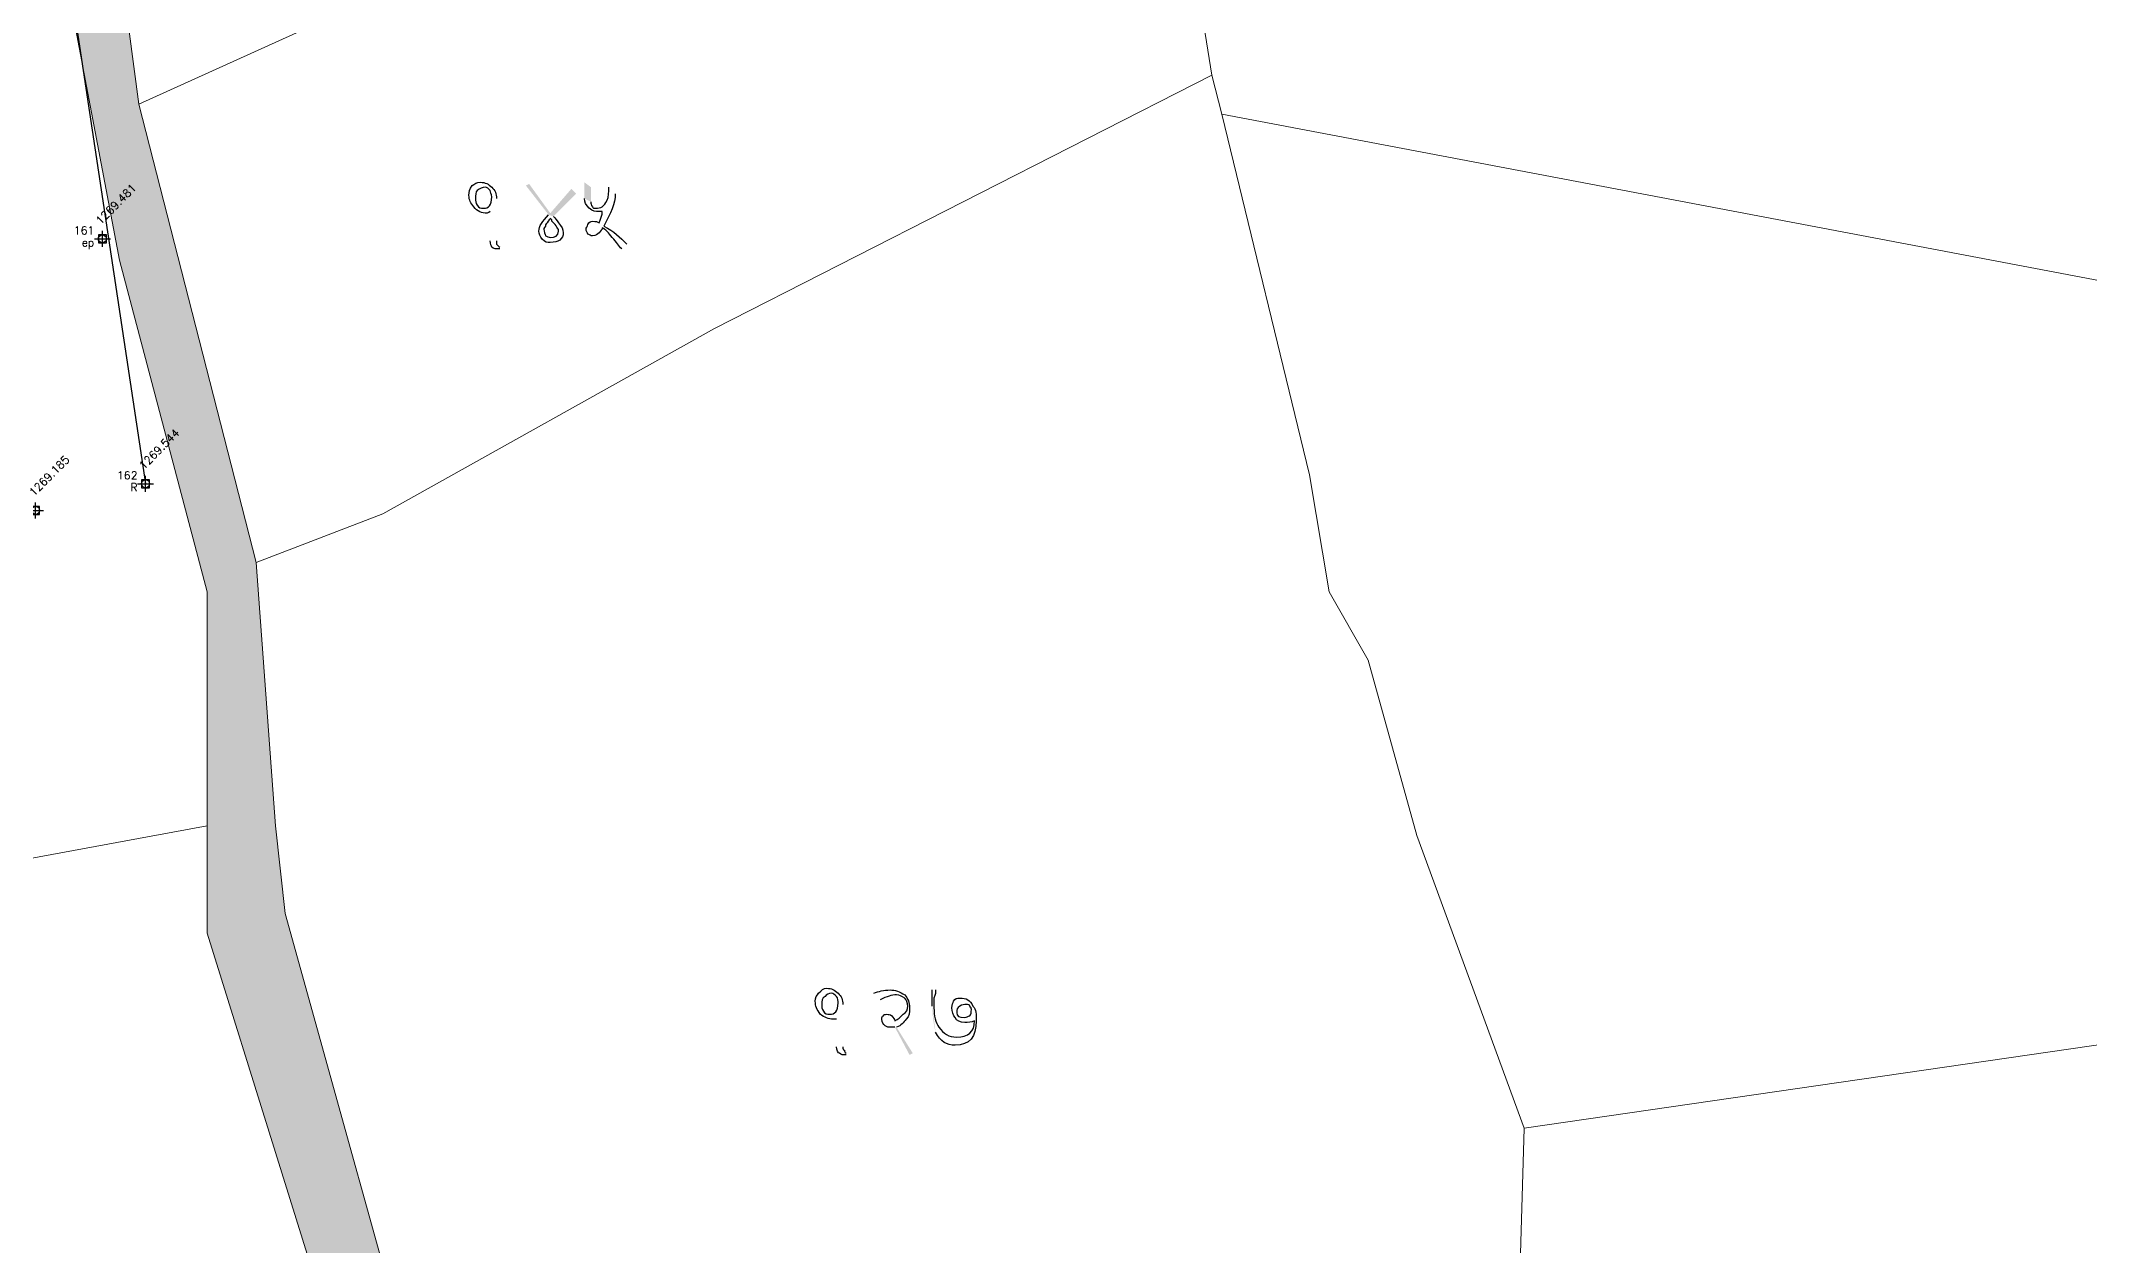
# Model space of a CAD drawing. Header units: metres. Extents: x 345912 to 349030, y 3061206 to 3061792.
# Drawn here: x 346777.7 to 346841.7, y 3061406.8 to 3061444.4 of the extents above; entities that cross this region are included whole.
import ezdxf
from ezdxf.enums import TextEntityAlignment as Align

# ---------------------------------------------------------------- set-up
doc = ezdxf.new("R2010")
doc.units = ezdxf.units.M
doc.header["$MEASUREMENT"] = 0
doc.header["$PDMODE"] = 98
doc.header["$PDSIZE"] = 0.25
for name, color, linetype in [('ep', 7, 'Continuous'), ('Features', 5, 'Continuous'), ('PDF4_Geometry', 7, 'Continuous'), ('PDF4_Solid Fills', 7, 'Continuous'), ('Points', 7, 'Continuous'), ('Points-ELV', 6, 'Continuous'), ('Points-NUM', 4, 'Continuous'), ('Points-TXT', 3, 'Continuous'), ('R', 1, 'Continuous')]:
    doc.layers.add(name, color=color, linetype=linetype)
doc.styles.add('romans', font='romans.shx')

# ---------------------------------------------------------------- blocks, each defined once
blk = doc.blocks.new('POINTS')
at = {"layer": 'Points'}
blk.add_line((0, 0), (0, 0), dxfattribs=at)
blk.add_point((0, 0), dxfattribs=at)
at = {"layer": 'Points-ELV', "style": 'romans'}
blk.add_attdef('ELEV', text='', height=1, rotation=45, dxfattribs=at).set_placement((0, 0), align=Align.BOTTOM_LEFT)
at = {"layer": 'Points-NUM', "style": 'romans'}
blk.add_attdef('PTNUM', text='', height=1, dxfattribs=at).set_placement((0, 0), align=Align.BOTTOM_RIGHT)
at = {"layer": 'Points-TXT', "style": 'romans'}
blk.add_attdef('DESC', text='', height=1, dxfattribs=at).set_placement((0, 0), align=Align.BOTTOM_RIGHT)
blk = doc.blocks.new('dh')
at = {"layer": 'R', "elevation": 1269.078}
blk.add_lwpolyline([(346509.12007, 3061275.22293), (346510.654, 3061279.921), (346512.152, 3061276.593), (346513.389, 3061271.881), (346516.723, 3061249.757)], dxfattribs=at)
at = {"layer": 'ep', "linetype": 'Continuous'}
ref = blk.add_blockref('POINTS', (346515.374, 3061257.413, 1269.481), dxfattribs=at)
ref.add_attrib('PTNUM', '161', dxfattribs={"layer": 'Points-NUM', "height": 0.25, "style": 'romans'}).set_placement((346515.124, 3061257.4755, 1269.481), align=Align.BOTTOM_RIGHT)
ref.add_attrib('DESC', 'ep', dxfattribs={"layer": 'Points-TXT', "height": 0.25, "style": 'romans'}).set_placement((346515.124, 3061257.1005, 1269.481), align=Align.BOTTOM_RIGHT)
ref.add_attrib('ELEV', '1269.481', dxfattribs={"layer": 'Points-ELV', "height": 0.25, "rotation": 45, "style": 'romans'}).set_placement((346515.374, 3061257.788, 1269.481), align=Align.BOTTOM_LEFT)
at = {"layer": 'R', "linetype": 'Continuous'}
ref = blk.add_blockref('POINTS', (346516.723, 3061249.757, 1269.544), dxfattribs=at)
ref.add_attrib('PTNUM', '162', dxfattribs={"layer": 'Points-NUM', "height": 0.25, "style": 'romans'}).set_placement((346516.473, 3061249.8195, 1269.544), align=Align.BOTTOM_RIGHT)
ref.add_attrib('DESC', 'R', dxfattribs={"layer": 'Points-TXT', "height": 0.25, "style": 'romans'}).set_placement((346516.473, 3061249.4445, 1269.544), align=Align.BOTTOM_RIGHT)
ref.add_attrib('ELEV', '1269.544', dxfattribs={"layer": 'Points-ELV', "height": 0.25, "rotation": 45, "style": 'romans'}).set_placement((346516.723, 3061250.132, 1269.544), align=Align.BOTTOM_LEFT)
ref = blk.add_blockref('POINTS', (346513.289, 3061248.921, 1269.185), dxfattribs=at)
ref.add_attrib('PTNUM', '163', dxfattribs={"layer": 'Points-NUM', "height": 0.25, "style": 'romans'}).set_placement((346513.039, 3061248.9835, 1269.185), align=Align.BOTTOM_RIGHT)
ref.add_attrib('DESC', 'R', dxfattribs={"layer": 'Points-TXT', "height": 0.25, "style": 'romans'}).set_placement((346513.039, 3061248.6085, 1269.185), align=Align.BOTTOM_RIGHT)
ref.add_attrib('ELEV', '1269.185', dxfattribs={"layer": 'Points-ELV', "height": 0.25, "rotation": 45, "style": 'romans'}).set_placement((346513.289, 3061249.296, 1269.185), align=Align.BOTTOM_LEFT)

msp = doc.modelspace()

# ---------------------------------------------------------------- hatches: boundary and pattern name
at = {"layer": 'PDF4_Solid Fills', "true_color": 0xc3c3c3, "transparency": 33554531}
h = msp.add_hatch(color=9, dxfattribs=at)
h.paths.add_polyline_path([(346861.86867, 3061355.56042), (346855.77267, 3061355.25562), (346854.85827, 3061364.39962), (346853.94387, 3061369.58122), (346859.73507, 3061370.80042), (346860.03987, 3061370.80042), (346860.95427, 3061365.61882), (346861.25907, 3061361.65642)], flags=0)
h.paths.add_polyline_path([(346864.00227, 3061332.39562), (346857.60147, 3061332.09083), (346856.68707, 3061342.14922), (346863.08787, 3061342.14922)], flags=0)
h.paths.add_polyline_path([(346838.09427, 3061366.83802), (346831.99827, 3061365.61882), (346831.08387, 3061365.31402), (346823.46387, 3061364.09482), (346814.01507, 3061362.26602), (346813.71028, 3061362.26602), (346791.45988, 3061357.99882), (346792.37427, 3061364.09482), (346811.27187, 3061367.75243), (346820.72067, 3061369.27642), (346829.55987, 3061371.10522), (346838.70387, 3061372.62922)], flags=0)
h.paths.add_polyline_path([(346867.65987, 3061372.32442), (346864.30707, 3061371.71482), (346864.30707, 3061372.01962), (346864.00227, 3061374.76282), (346867.35507, 3061375.37243)], flags=0)
h.paths.add_polyline_path([(346853.94387, 3061369.58122), (346845.71427, 3061368.05722), (346845.40947, 3061368.05722), (346845.10467, 3061368.05722), (346844.49507, 3061367.75243), (346838.09427, 3061366.83802), (346838.70387, 3061372.62922), (346849.06707, 3061374.76282), (346849.37187, 3061374.76282), (346849.67667, 3061375.06762), (346849.98147, 3061375.06762), (346850.28627, 3061375.06762), (346852.72467, 3061375.67722)], flags=0)
h.paths.add_polyline_path([(346859.73507, 3061370.80042), (346853.94387, 3061369.58122), (346852.72467, 3061375.67722), (346856.99187, 3061376.59162), (346858.82067, 3061376.89642), (346859.43027, 3061371.10522)], flags=0)
h.paths.add_polyline_path([(346864.00227, 3061374.76282), (346864.30707, 3061372.01962), (346864.30707, 3061371.71482), (346859.73507, 3061370.80042), (346859.43027, 3061371.10522), (346858.82067, 3061376.89642), (346860.95427, 3061377.20123), (346863.69747, 3061377.50603), (346863.69747, 3061376.89642)], flags=0)
h.paths.add_polyline_path([(346867.35507, 3061375.37243), (346864.00227, 3061374.76282), (346863.69747, 3061376.89642), (346863.69747, 3061377.50603), (346867.05027, 3061378.11562)], flags=0)
h.paths.add_polyline_path([(346956.05188, 3061317.15562), (346955.13748, 3061318.37482), (346952.39427, 3061320.81322), (346949.95587, 3061321.11802), (346943.85987, 3061323.25162), (346934.71587, 3061325.99482), (346928.01028, 3061327.51882), (346922.82867, 3061327.51882), (346919.78067, 3061327.21402), (346917.64707, 3061326.29962), (346909.41747, 3061322.03243), (346903.32147, 3061317.76522), (346901.18787, 3061317.15562), (346787.49747, 3061317.15562), (346787.19267, 3061318.37482), (346787.19267, 3061320.50842), (346788.10707, 3061333.91962), (346788.41187, 3061335.74842), (346788.41187, 3061342.14922), (346788.71668, 3061350.37882), (346789.63107, 3061357.08442), (346790.54547, 3061360.74202), (346790.54547, 3061366.22842), (346791.45988, 3061369.58122), (346794.50787, 3061379.03002), (346793.89827, 3061382.07802), (346793.59348, 3061382.99243), (346790.54547, 3061391.83162), (346787.19267, 3061402.80443), (346782.92547, 3061416.52042), (346782.92547, 3061419.87322), (346782.92547, 3061427.18843), (346780.18227, 3061437.55162), (346778.04867, 3061448.82923), (346775.30547, 3061457.36363), (346773.78147, 3061460.41162), (346770.73347, 3061464.06923), (346767.07587, 3061467.72682), (346763.11347, 3061473.51802), (346756.40787, 3061482.66203), (346754.88388, 3061486.31962), (346748.78787, 3061488.45322), (346744.82547, 3061489.36763), (346745.73987, 3061490.58682), (346754.57907, 3061487.84363), (346755.18867, 3061488.75802), (346754.57907, 3061494.24442), (346751.22627, 3061506.13162), (346747.56867, 3061512.83722), (346749.39748, 3061514.05643), (346753.35987, 3061506.43643), (346754.57907, 3061501.86442), (346756.71267, 3061492.72042), (346757.32227, 3061484.79563), (346760.37028, 3061481.13802), (346761.89427, 3061478.39483), (346767.07587, 3061470.77483), (346772.56227, 3061464.37402), (346775.00067, 3061461.02123), (346778.04867, 3061454.62042), (346780.18227, 3061447.00042), (346780.79187, 3061442.42843), (346784.44948, 3061428.10282), (346785.05907, 3061419.87322), (346785.36387, 3061417.13002), (346789.93587, 3061400.67083), (346795.11747, 3061386.04042), (346796.03187, 3061382.07802), (346795.42227, 3061375.67722), (346792.67907, 3061367.14282), (346792.37427, 3061364.09482), (346791.45988, 3061357.99882), (346791.15507, 3061353.73162), (346790.24067, 3061345.19722), (346789.93587, 3061333.61482), (346789.93587, 3061332.70042), (346789.63107, 3061331.48123), (346789.32628, 3061325.69002), (346789.02147, 3061321.42283), (346789.32628, 3061318.98443), (346789.63107, 3061317.15562), (346895.09187, 3061317.15562), (346896.00627, 3061317.46042), (346900.57827, 3061318.67962), (346905.45507, 3061320.81322), (346908.80787, 3061323.25162), (346916.12308, 3061327.21402), (346916.73267, 3061327.51882), (346917.64707, 3061327.82362), (346920.69507, 3061328.73802), (346927.70547, 3061328.73802), (346936.23988, 3061326.90923), (346946.29828, 3061324.16603), (346948.12707, 3061323.25162), (346949.04147, 3061322.94682), (346955.13748, 3061320.50842), (346957.57587, 3061318.37482), (346957.88067, 3061318.07002), (346958.49028, 3061317.15562)], flags=0)
h.paths.add_polyline_path([(346863.08787, 3061342.14922), (346856.68707, 3061342.14922), (346855.77267, 3061355.25562), (346861.86867, 3061355.56042), (346862.17347, 3061353.73162), (346862.78307, 3061343.97802)], flags=0)
h = msp.add_hatch(color=9, dxfattribs=at)
h.paths.add_polyline_path([(346861.86867, 3061355.56042), (346855.77267, 3061355.25562), (346854.85827, 3061364.39962), (346853.94387, 3061369.58122), (346859.73507, 3061370.80042), (346860.03987, 3061370.80042), (346860.95427, 3061365.61882), (346861.25907, 3061361.65642)], flags=0)
h.paths.add_polyline_path([(346864.00227, 3061332.39562), (346857.60147, 3061332.09083), (346856.68707, 3061342.14922), (346863.08787, 3061342.14922)], flags=0)
h.paths.add_polyline_path([(346838.09427, 3061366.83802), (346831.99827, 3061365.61882), (346831.08387, 3061365.31402), (346823.46387, 3061364.09482), (346814.01507, 3061362.26602), (346813.71028, 3061362.26602), (346791.45988, 3061357.99882), (346792.37427, 3061364.09482), (346811.27187, 3061367.75243), (346820.72067, 3061369.27642), (346829.55987, 3061371.10522), (346838.70387, 3061372.62922)], flags=0)
h.paths.add_polyline_path([(346867.65987, 3061372.32442), (346864.30707, 3061371.71482), (346864.30707, 3061372.01962), (346864.00227, 3061374.76282), (346867.35507, 3061375.37243)], flags=0)
h.paths.add_polyline_path([(346853.94387, 3061369.58122), (346845.71427, 3061368.05722), (346845.40947, 3061368.05722), (346845.10467, 3061368.05722), (346844.49507, 3061367.75243), (346838.09427, 3061366.83802), (346838.70387, 3061372.62922), (346849.06707, 3061374.76282), (346849.37187, 3061374.76282), (346849.67667, 3061375.06762), (346849.98147, 3061375.06762), (346850.28627, 3061375.06762), (346852.72467, 3061375.67722)], flags=0)
h.paths.add_polyline_path([(346859.73507, 3061370.80042), (346853.94387, 3061369.58122), (346852.72467, 3061375.67722), (346856.99187, 3061376.59162), (346858.82067, 3061376.89642), (346859.43027, 3061371.10522)], flags=0)
h.paths.add_polyline_path([(346864.00227, 3061374.76282), (346864.30707, 3061372.01962), (346864.30707, 3061371.71482), (346859.73507, 3061370.80042), (346859.43027, 3061371.10522), (346858.82067, 3061376.89642), (346860.95427, 3061377.20123), (346863.69747, 3061377.50603), (346863.69747, 3061376.89642)], flags=0)
h.paths.add_polyline_path([(346867.35507, 3061375.37243), (346864.00227, 3061374.76282), (346863.69747, 3061376.89642), (346863.69747, 3061377.50603), (346867.05027, 3061378.11562)], flags=0)
h.paths.add_polyline_path([(346956.05188, 3061317.15562), (346955.13748, 3061318.37482), (346952.39427, 3061320.81322), (346949.95587, 3061321.11802), (346943.85987, 3061323.25162), (346934.71587, 3061325.99482), (346928.01028, 3061327.51882), (346922.82867, 3061327.51882), (346919.78067, 3061327.21402), (346917.64707, 3061326.29962), (346909.41747, 3061322.03243), (346903.32147, 3061317.76522), (346901.18787, 3061317.15562), (346787.49747, 3061317.15562), (346787.19267, 3061318.37482), (346787.19267, 3061320.50842), (346788.10707, 3061333.91962), (346788.41187, 3061335.74842), (346788.41187, 3061342.14922), (346788.71668, 3061350.37882), (346789.63107, 3061357.08442), (346790.54547, 3061360.74202), (346790.54547, 3061366.22842), (346791.45988, 3061369.58122), (346794.50787, 3061379.03002), (346793.89827, 3061382.07802), (346793.59348, 3061382.99243), (346790.54547, 3061391.83162), (346787.19267, 3061402.80443), (346782.92547, 3061416.52042), (346782.92547, 3061419.87322), (346782.92547, 3061427.18843), (346780.18227, 3061437.55162), (346778.04867, 3061448.82923), (346775.30547, 3061457.36363), (346773.78147, 3061460.41162), (346770.73347, 3061464.06923), (346767.07587, 3061467.72682), (346763.11347, 3061473.51802), (346756.40787, 3061482.66203), (346754.88388, 3061486.31962), (346748.78787, 3061488.45322), (346744.82547, 3061489.36763), (346745.73987, 3061490.58682), (346754.57907, 3061487.84363), (346755.18867, 3061488.75802), (346754.57907, 3061494.24442), (346751.22627, 3061506.13162), (346747.56867, 3061512.83722), (346749.39748, 3061514.05643), (346753.35987, 3061506.43643), (346754.57907, 3061501.86442), (346756.71267, 3061492.72042), (346757.32227, 3061484.79563), (346760.37028, 3061481.13802), (346761.89427, 3061478.39483), (346767.07587, 3061470.77483), (346772.56227, 3061464.37402), (346775.00067, 3061461.02123), (346778.04867, 3061454.62042), (346780.18227, 3061447.00042), (346780.79187, 3061442.42843), (346784.44948, 3061428.10282), (346785.05907, 3061419.87322), (346785.36387, 3061417.13002), (346789.93587, 3061400.67083), (346795.11747, 3061386.04042), (346796.03187, 3061382.07802), (346795.42227, 3061375.67722), (346792.67907, 3061367.14282), (346792.37427, 3061364.09482), (346791.45988, 3061357.99882), (346791.15507, 3061353.73162), (346790.24067, 3061345.19722), (346789.93587, 3061333.61482), (346789.93587, 3061332.70042), (346789.63107, 3061331.48123), (346789.32628, 3061325.69002), (346789.02147, 3061321.42283), (346789.32628, 3061318.98443), (346789.63107, 3061317.15562), (346895.09187, 3061317.15562), (346896.00627, 3061317.46042), (346900.57827, 3061318.67962), (346905.45507, 3061320.81322), (346908.80787, 3061323.25162), (346916.12308, 3061327.21402), (346916.73267, 3061327.51882), (346917.64707, 3061327.82362), (346920.69507, 3061328.73802), (346927.70547, 3061328.73802), (346936.23988, 3061326.90923), (346946.29828, 3061324.16603), (346948.12707, 3061323.25162), (346949.04147, 3061322.94682), (346955.13748, 3061320.50842), (346957.57587, 3061318.37482), (346957.88067, 3061318.07002), (346958.49028, 3061317.15562)], flags=0)
h.paths.add_polyline_path([(346863.08787, 3061342.14922), (346856.68707, 3061342.14922), (346855.77267, 3061355.25562), (346861.86867, 3061355.56042), (346862.17347, 3061353.73162), (346862.78307, 3061343.97802)], flags=0)
at = {"layer": 'PDF4_Solid Fills', "transparency": 33554559}
h = msp.add_hatch(color=256, dxfattribs=at)
h.paths.add_polyline_path([(346791.96788, 3061439.48204), (346791.96788, 3061438.16124)], flags=0)
h.paths.add_polyline_path([(346792.06948, 3061437.95804), (346792.06948, 3061437.90724)], flags=0)
h.paths.add_polyline_path([(346793.59348, 3061438.97404), (346792.88228, 3061439.88844), (346792.98388, 3061439.93924), (346793.64428, 3061439.02484), (346794.30468, 3061439.78684), (346794.45708, 3061439.63444), (346793.74588, 3061438.92324)], flags=0)
h.paths.add_polyline_path([(346795.47308, 3061439.83764), (346795.67628, 3061439.63444)], flags=0)
h.paths.add_polyline_path([(346796.03188, 3061438.05964), (346795.87948, 3061437.90724)], flags=0)
h.paths.add_polyline_path([(346794.71108, 3061439.48204), (346794.71108, 3061439.99004), (346794.91428, 3061439.83764), (346794.91428, 3061439.38044)], flags=0)
h = msp.add_hatch(color=256, dxfattribs=at)
h.paths.add_polyline_path([(346802.78828, 3061414.28523), (346802.78828, 3061412.96443)], flags=0)
h.paths.add_polyline_path([(346802.88988, 3061412.76123), (346802.88988, 3061412.71043)], flags=0)
h.paths.add_polyline_path([(346803.95668, 3061414.43763), (346803.75348, 3061414.64083)], flags=0)
h.paths.add_polyline_path([(346804.46468, 3061413.57403), (346804.97268, 3061412.76123), (346804.87108, 3061412.71043), (346804.41388, 3061413.57403)], flags=0)
h.paths.add_polyline_path([(346805.58228, 3061414.23443, 0.05812615), (346805.68388, 3061413.42163)], flags=0)
h.paths.add_polyline_path([(346805.58228, 3061414.74243), (346805.68388, 3061414.74243)], flags=0)
h.paths.add_polyline_path([(346806.90308, 3061413.77723), (346806.90308, 3061413.77723)], flags=0)

# ---------------------------------------------------------------- linework, layer by layer
at = {"layer": 'PDF4_Geometry', "lineweight": 9}
for points in [[(346813.71028, 3061465.89803), (346814.31988, 3061461.02124), (346814.01507, 3061452.48683), (346813.10067, 3061450.96283), (346808.22388, 3061453.09643), (346805.78547, 3061454.01083), (346790.85028, 3061447.00043), (346780.79188, 3061442.42844), (346780.18227, 3061447.00043), (346778.04867, 3061454.62043), (346781.09668, 3061457.05883), (346783.53508, 3061458.27803), (346787.19267, 3061462.24043), (346788.71668, 3061464.37403), (346792.06947, 3061466.50764), (346793.59348, 3061465.89803), (346805.48068, 3061465.59323)], [(346813.71028, 3061465.89803), (346814.31988, 3061461.02124), (346814.01507, 3061452.48683), (346813.10067, 3061450.96283), (346808.22388, 3061453.09643), (346805.78547, 3061454.01083), (346790.85028, 3061447.00043), (346780.79188, 3061442.42844), (346780.18227, 3061447.00043), (346778.04867, 3061454.62043), (346781.09668, 3061457.05883), (346783.53508, 3061458.27803), (346787.19267, 3061462.24043), (346788.71668, 3061464.37403), (346792.06947, 3061466.50764), (346793.59348, 3061465.89803), (346805.48068, 3061465.59323)], [(346851.81028, 3061435.41803), (346845.10468, 3061436.33243), (346814.62468, 3061442.12363), (346814.31988, 3061443.34283), (346813.10067, 3061450.96283), (346814.01507, 3061452.48683), (346814.31988, 3061461.02124), (346833.21748, 3061458.27803), (346853.94388, 3061454.92523)], [(346851.81028, 3061435.41803), (346845.10468, 3061436.33243), (346814.62468, 3061442.12363), (346814.31988, 3061443.34283), (346813.10067, 3061450.96283), (346814.01507, 3061452.48683), (346814.31988, 3061461.02124), (346833.21748, 3061458.27803), (346853.94388, 3061454.92523)], [(346782.92547, 3061419.87322), (346771.34308, 3061417.73963), (346767.38068, 3061416.52042), (346764.02788, 3061416.21564), (346764.02788, 3061417.43483), (346762.19908, 3061424.44523), (346759.15108, 3061450.65803), (346775.30547, 3061457.36363), (346778.04867, 3061448.82923), (346780.18227, 3061437.55163), (346782.92547, 3061427.18844)], [(346782.92547, 3061419.87322), (346771.34308, 3061417.73963), (346767.38068, 3061416.52042), (346764.02788, 3061416.21564), (346764.02788, 3061417.43483), (346762.19908, 3061424.44523), (346759.15108, 3061450.65803), (346775.30547, 3061457.36363), (346778.04867, 3061448.82923), (346780.18227, 3061437.55163), (346782.92547, 3061427.18844)], [(346813.10067, 3061450.96283), (346814.31988, 3061443.34283), (346798.77508, 3061435.41803), (346788.41188, 3061429.62683), (346784.44947, 3061428.10284), (346780.79188, 3061442.42844), (346790.85028, 3061447.00043), (346805.78547, 3061454.01083), (346808.22388, 3061453.09643)], [(346813.10067, 3061450.96283), (346814.31988, 3061443.34283), (346798.77508, 3061435.41803), (346788.41188, 3061429.62683), (346784.44947, 3061428.10284), (346780.79188, 3061442.42844), (346790.85028, 3061447.00043), (346805.78547, 3061454.01083), (346808.22388, 3061453.09643)], [(346814.62468, 3061442.12363), (346817.36787, 3061430.84602), (346817.97748, 3061427.18844), (346819.19668, 3061425.05483), (346820.72067, 3061419.56844), (346824.07348, 3061410.42444), (346823.46388, 3061389.39322), (346816.14867, 3061387.25963), (346807.91907, 3061384.82124), (346803.34708, 3061383.29724), (346796.03188, 3061382.07803), (346795.11748, 3061386.04042), (346789.93587, 3061400.67083), (346785.36388, 3061417.13004), (346785.05907, 3061419.87322), (346784.44947, 3061428.10284), (346788.41188, 3061429.62683), (346798.77508, 3061435.41803), (346814.31988, 3061443.34283)], [(346814.62468, 3061442.12363), (346817.36787, 3061430.84602), (346817.97748, 3061427.18844), (346819.19668, 3061425.05483), (346820.72067, 3061419.56844), (346824.07348, 3061410.42444), (346823.46388, 3061389.39322), (346816.14867, 3061387.25963), (346807.91907, 3061384.82124), (346803.34708, 3061383.29724), (346796.03188, 3061382.07803), (346795.11748, 3061386.04042), (346789.93587, 3061400.67083), (346785.36388, 3061417.13004), (346785.05907, 3061419.87322), (346784.44947, 3061428.10284), (346788.41188, 3061429.62683), (346798.77508, 3061435.41803), (346814.31988, 3061443.34283)], [(346873.14628, 3061431.45564), (346872.53668, 3061428.40763), (346871.92707, 3061423.22602), (346870.09828, 3061415.60602), (346845.10468, 3061413.47243), (346824.07348, 3061410.42444), (346820.72067, 3061419.56844), (346819.19668, 3061425.05483), (346817.97748, 3061427.18844), (346817.36787, 3061430.84602), (346814.62468, 3061442.12363), (346845.10468, 3061436.33243), (346864.30707, 3061433.89403)], [(346873.14628, 3061431.45564), (346872.53668, 3061428.40763), (346871.92707, 3061423.22602), (346870.09828, 3061415.60602), (346845.10468, 3061413.47243), (346824.07348, 3061410.42444), (346820.72067, 3061419.56844), (346819.19668, 3061425.05483), (346817.97748, 3061427.18844), (346817.36787, 3061430.84602), (346814.62468, 3061442.12363), (346845.10468, 3061436.33243), (346864.30707, 3061433.89403)], [(346793.59348, 3061382.99243), (346791.45988, 3061381.77322), (346786.27828, 3061380.55403), (346775.00068, 3061379.63963), (346765.85668, 3061381.16363), (346767.99028, 3061392.74602), (346767.99028, 3061396.40363), (346765.85668, 3061400.67083), (346764.02788, 3061416.21564), (346767.38068, 3061416.52042), (346771.34308, 3061417.73963), (346782.92547, 3061419.87322), (346782.92547, 3061416.52042), (346787.19267, 3061402.80444), (346790.54547, 3061391.83164)], [(346793.59348, 3061382.99243), (346791.45988, 3061381.77322), (346786.27828, 3061380.55403), (346775.00068, 3061379.63963), (346765.85668, 3061381.16363), (346767.99028, 3061392.74602), (346767.99028, 3061396.40363), (346765.85668, 3061400.67083), (346764.02788, 3061416.21564), (346767.38068, 3061416.52042), (346771.34308, 3061417.73963), (346782.92547, 3061419.87322), (346782.92547, 3061416.52042), (346787.19267, 3061402.80444), (346790.54547, 3061391.83164)]]:
    msp.add_lwpolyline(points, close=True, dxfattribs=at)
for points in [[(346901.18787, 3061317.15562), (346787.49747, 3061317.15562), (346787.19267, 3061318.37482), (346787.19267, 3061320.50842), (346788.10707, 3061333.91962), (346788.41187, 3061335.74842), (346788.41187, 3061342.14922), (346788.71668, 3061350.37882), (346789.63107, 3061357.08442), (346790.54547, 3061360.74202), (346790.54547, 3061366.22842), (346791.45988, 3061369.58122), (346794.50787, 3061379.03002), (346793.89827, 3061382.07802), (346793.59348, 3061382.99243), (346790.54547, 3061391.83162), (346787.19267, 3061402.80443), (346782.92547, 3061416.52042), (346782.92547, 3061419.87322), (346782.92547, 3061427.18843), (346780.18227, 3061437.55162), (346778.04867, 3061448.82923)], [(346901.18787, 3061317.15562), (346787.49747, 3061317.15562), (346787.19267, 3061318.37482), (346787.19267, 3061320.50842), (346788.10707, 3061333.91962), (346788.41187, 3061335.74842), (346788.41187, 3061342.14922), (346788.71668, 3061350.37882), (346789.63107, 3061357.08442), (346790.54547, 3061360.74202), (346790.54547, 3061366.22842), (346791.45988, 3061369.58122), (346794.50787, 3061379.03002), (346793.89827, 3061382.07802), (346793.59348, 3061382.99243), (346790.54547, 3061391.83162), (346787.19267, 3061402.80443), (346782.92547, 3061416.52042), (346782.92547, 3061419.87322), (346782.92547, 3061427.18843), (346780.18227, 3061437.55162), (346778.04867, 3061448.82923)], [(346780.18227, 3061447.00042), (346780.79187, 3061442.42843), (346784.44948, 3061428.10282), (346785.05907, 3061419.87322), (346785.36387, 3061417.13002), (346789.93587, 3061400.67083), (346795.11747, 3061386.04042), (346796.03187, 3061382.07802), (346795.42227, 3061375.67722), (346792.67907, 3061367.14282), (346792.37427, 3061364.09482), (346791.45988, 3061357.99882), (346791.15507, 3061353.73162), (346790.24067, 3061345.19722), (346789.93587, 3061333.61482), (346789.93587, 3061332.70042), (346789.63107, 3061331.48123), (346789.32628, 3061325.69002), (346789.02147, 3061321.42283), (346789.32628, 3061318.98443), (346789.63107, 3061317.15562), (346895.09187, 3061317.15562)], [(346780.18227, 3061447.00042), (346780.79187, 3061442.42843), (346784.44948, 3061428.10282), (346785.05907, 3061419.87322), (346785.36387, 3061417.13002), (346789.93587, 3061400.67083), (346795.11747, 3061386.04042), (346796.03187, 3061382.07802), (346795.42227, 3061375.67722), (346792.67907, 3061367.14282), (346792.37427, 3061364.09482), (346791.45988, 3061357.99882), (346791.15507, 3061353.73162), (346790.24067, 3061345.19722), (346789.93587, 3061333.61482), (346789.93587, 3061332.70042), (346789.63107, 3061331.48123), (346789.32628, 3061325.69002), (346789.02147, 3061321.42283), (346789.32628, 3061318.98443), (346789.63107, 3061317.15562), (346895.09187, 3061317.15562)], [(346841.75188, 3061387.25963), (346840.22787, 3061386.34523), (346835.65587, 3061386.95483), (346835.04628, 3061386.95483), (346830.16947, 3061387.25963), (346825.29268, 3061387.86923), (346824.37828, 3061388.17403), (346823.46388, 3061389.39322), (346824.07348, 3061410.42444), (346845.10468, 3061413.47243)], [(346841.75188, 3061387.25963), (346840.22787, 3061386.34523), (346835.65587, 3061386.95483), (346835.04628, 3061386.95483), (346830.16947, 3061387.25963), (346825.29268, 3061387.86923), (346824.37828, 3061388.17403), (346823.46388, 3061389.39322), (346824.07348, 3061410.42444), (346845.10468, 3061413.47243)]]:
    msp.add_lwpolyline(points, dxfattribs=at)
at = {"layer": 'PDF4_Geometry', "lineweight": 25}
for points in [[(346791.10428, 3061439.58364), (346791.10428, 3061439.68524), (346791.10428, 3061439.78684), (346791.20588, 3061439.88844)], [(346791.25668, 3061439.22804), (346791.15508, 3061439.32964), (346791.10428, 3061439.43124), (346791.10428, 3061439.58364)], [(346791.20588, 3061439.88844), (346791.25668, 3061439.93924), (346791.35828, 3061439.99004), (346791.45988, 3061439.99004)], [(346791.35828, 3061439.73604), (346791.30748, 3061439.68524), (346791.30748, 3061439.58364), (346791.30748, 3061439.48204)], [(346791.61228, 3061439.83764), (346791.51068, 3061439.83764), (346791.45988, 3061439.78684), (346791.35828, 3061439.73604)], [(346791.45988, 3061439.99004), (346791.61228, 3061439.99004), (346791.71388, 3061439.93924), (346791.81548, 3061439.83764)], [(346791.56148, 3061439.17724), (346791.71388, 3061439.17724), (346791.81548, 3061439.27884), (346791.81548, 3061439.53284)], [(346791.76468, 3061439.73604), (346791.71388, 3061439.78684), (346791.66308, 3061439.83764), (346791.61228, 3061439.83764)], [(346791.81548, 3061439.53284), (346791.81548, 3061439.63444), (346791.76468, 3061439.68524), (346791.76468, 3061439.73604)], [(346791.81548, 3061439.83764), (346791.91708, 3061439.73604), (346791.96788, 3061439.63444), (346791.96788, 3061439.48204)], [(346795.67628, 3061439.63444), (346795.67628, 3061439.32964), (346795.52388, 3061439.02484), (346795.32068, 3061438.61844)], [(346795.42228, 3061439.43124), (346795.47308, 3061439.53284), (346795.47308, 3061439.68524), (346795.47308, 3061439.83764)], [(346791.66308, 3061439.02484), (346791.51068, 3061439.02484), (346791.35828, 3061439.07564), (346791.25668, 3061439.22804)], [(346791.30748, 3061439.48204), (346791.30748, 3061439.43124), (346791.30748, 3061439.32964), (346791.35828, 3061439.27884)], [(346791.35828, 3061439.27884), (346791.40908, 3061439.17724), (346791.45988, 3061439.17724), (346791.56148, 3061439.17724)], [(346791.76468, 3061439.07564), (346791.71388, 3061439.02484), (346791.66308, 3061439.02484), (346791.66308, 3061439.02484)], [(346793.28868, 3061438.46604), (346793.28868, 3061438.61844), (346793.39028, 3061438.77084), (346793.59348, 3061438.97404)], [(346793.64428, 3061438.87244), (346793.64428, 3061438.82164), (346793.59348, 3061438.82164), (346793.54268, 3061438.72004)], [(346793.69508, 3061438.77084), (346793.69508, 3061438.82164), (346793.69508, 3061438.82164), (346793.64428, 3061438.87244)], [(346793.74588, 3061438.92324), (346793.79668, 3061438.87244), (346793.84748, 3061438.82164), (346793.89828, 3061438.72004)], [(346794.86348, 3061439.17724), (346794.76188, 3061439.27884), (346794.71108, 3061439.38044), (346794.71108, 3061439.48204)], [(346795.16828, 3061439.07564), (346795.06668, 3061439.07564), (346794.96508, 3061439.07564), (346794.86348, 3061439.17724)], [(346794.91428, 3061439.38044), (346794.91428, 3061439.32964), (346794.91428, 3061439.27884), (346794.96508, 3061439.22804)], [(346794.96508, 3061439.22804), (346794.96508, 3061439.17724), (346795.01588, 3061439.17724), (346795.06668, 3061439.17724)], [(346795.06668, 3061439.17724), (346795.21908, 3061439.17724), (346795.32068, 3061439.22804), (346795.42228, 3061439.43124)], [(346795.16828, 3061438.72004), (346795.21908, 3061438.82164), (346795.26988, 3061438.97404), (346795.26988, 3061439.07564)], [(346795.26988, 3061439.07564), (346795.26988, 3061439.07564), (346795.21908, 3061439.07564), (346795.16828, 3061439.07564)], [(346793.39028, 3061438.21204), (346793.33948, 3061438.31364), (346793.28868, 3061438.36444), (346793.28868, 3061438.46604)], [(346793.49188, 3061438.61844), (346793.44108, 3061438.56764), (346793.44108, 3061438.51684), (346793.44108, 3061438.51684)], [(346793.44108, 3061438.51684), (346793.44108, 3061438.46604), (346793.49188, 3061438.36444), (346793.49188, 3061438.31364)], [(346793.54268, 3061438.72004), (346793.54268, 3061438.72004), (346793.49188, 3061438.66924), (346793.49188, 3061438.61844)], [(346793.49188, 3061438.31364), (346793.54268, 3061438.31364), (346793.59348, 3061438.26284), (346793.64428, 3061438.26284)], [(346793.64428, 3061438.26284), (346793.79668, 3061438.26284), (346793.89828, 3061438.31364), (346793.89828, 3061438.46604)], [(346794.05068, 3061438.41524), (346794.05068, 3061438.21204), (346793.89828, 3061438.11044), (346793.64428, 3061438.11044)], [(346793.79668, 3061438.66924), (346793.79668, 3061438.66924), (346793.74588, 3061438.72004), (346793.69508, 3061438.77084)], [(346793.89828, 3061438.51684), (346793.84748, 3061438.56764), (346793.84748, 3061438.61844), (346793.79668, 3061438.66924)], [(346793.89828, 3061438.72004), (346793.99988, 3061438.61844), (346794.05068, 3061438.51684), (346794.05068, 3061438.41524)], [(346793.89828, 3061438.46604), (346793.89828, 3061438.46604), (346793.89828, 3061438.46604), (346793.89828, 3061438.51684)], [(346794.76188, 3061438.51684), (346794.76188, 3061438.56764), (346794.81268, 3061438.61844), (346794.81268, 3061438.66924)], [(346794.81268, 3061438.36444), (346794.81268, 3061438.41524), (346794.76188, 3061438.46604), (346794.76188, 3061438.51684)], [(346794.81268, 3061438.66924), (346794.86348, 3061438.77084), (346794.91428, 3061438.77084), (346794.96508, 3061438.77084)], [(346794.96508, 3061438.31364), (346794.91428, 3061438.31364), (346794.86348, 3061438.36444), (346794.81268, 3061438.36444)], [(346794.96508, 3061438.77084), (346795.06668, 3061438.77084), (346795.11748, 3061438.77084), (346795.16828, 3061438.72004)], [(346795.16828, 3061438.41524), (346795.11748, 3061438.36444), (346795.06668, 3061438.31364), (346794.96508, 3061438.31364)], [(346795.26988, 3061438.56764), (346795.26988, 3061438.51684), (346795.21908, 3061438.46604), (346795.16828, 3061438.41524)], [(346795.57468, 3061438.26284), (346795.47308, 3061438.41524), (346795.37148, 3061438.51684), (346795.26988, 3061438.56764)], [(346795.32068, 3061438.61844), (346795.62548, 3061438.46604), (346795.82868, 3061438.26284), (346796.03188, 3061438.05964)], [(346795.87948, 3061437.90724), (346795.77788, 3061438.00884), (346795.72708, 3061438.11044), (346795.57468, 3061438.26284)], [(346791.81548, 3061437.95804), (346791.81548, 3061438.00884), (346791.76468, 3061438.05964), (346791.76468, 3061438.16124)], [(346792.06948, 3061437.90724), (346791.96788, 3061437.90724), (346791.86628, 3061437.90724), (346791.81548, 3061437.95804)], [(346791.96788, 3061438.16124), (346791.96788, 3061438.11044), (346791.96788, 3061438.05964), (346791.96788, 3061438.05964)], [(346791.96788, 3061438.05964), (346792.01868, 3061438.00884), (346792.01868, 3061438.00884), (346792.06948, 3061437.95804)], [(346793.64428, 3061438.11044), (346793.54268, 3061438.11044), (346793.49188, 3061438.11044), (346793.39028, 3061438.21204)], [(346801.92468, 3061414.38683), (346801.92468, 3061414.48843), (346801.97548, 3061414.59003), (346802.02628, 3061414.64083)], [(346802.02628, 3061414.64083), (346802.12788, 3061414.74243), (346802.17868, 3061414.79323), (346802.28028, 3061414.79323)], [(346802.22948, 3061414.53923), (346802.12788, 3061414.48843), (346802.12788, 3061414.38683), (346802.12788, 3061414.28523)], [(346802.43268, 3061414.64083), (346802.33108, 3061414.64083), (346802.28028, 3061414.59003), (346802.22948, 3061414.53923)], [(346802.28028, 3061414.79323), (346802.43268, 3061414.79323), (346802.53428, 3061414.74243), (346802.63588, 3061414.64083)], [(346802.58508, 3061414.53923), (346802.53428, 3061414.59003), (346802.48348, 3061414.64083), (346802.43268, 3061414.64083)], [(346802.63588, 3061414.33603), (346802.63588, 3061414.38683), (346802.63588, 3061414.48843), (346802.58508, 3061414.53923)], [(346802.63588, 3061414.64083), (346802.73748, 3061414.53923), (346802.78828, 3061414.43763), (346802.78828, 3061414.28523)], [(346803.75348, 3061414.64083), (346803.90588, 3061414.69163), (346804.05828, 3061414.74243), (346804.26148, 3061414.74243)], [(346804.46468, 3061414.59003), (346804.31228, 3061414.59003), (346804.15988, 3061414.53923), (346803.95668, 3061414.43763)], [(346804.26148, 3061414.74243), (346804.41388, 3061414.74243), (346804.56628, 3061414.69163), (346804.71868, 3061414.59003)], [(346804.71868, 3061414.48843), (346804.61708, 3061414.53923), (346804.56628, 3061414.59003), (346804.46468, 3061414.59003)], [(346804.71868, 3061414.59003), (346804.82028, 3061414.48843), (346804.87108, 3061414.33603), (346804.87108, 3061414.18363)], [(346805.58228, 3061414.23443), (346805.58228, 3061414.38683), (346805.58228, 3061414.53923), (346805.58228, 3061414.74243)], [(346805.68388, 3061414.74243), (346805.68388, 3061414.69163), (346805.68388, 3061414.59003), (346805.63308, 3061414.48843)], [(346802.07708, 3061413.98043), (346801.97548, 3061414.13283), (346801.92468, 3061414.23443), (346801.92468, 3061414.38683)], [(346802.48348, 3061413.82803), (346802.33108, 3061413.82803), (346802.22948, 3061413.87883), (346802.07708, 3061413.98043)], [(346802.12788, 3061414.28523), (346802.12788, 3061414.23443), (346802.12788, 3061414.13283), (346802.17868, 3061414.08203)], [(346802.17868, 3061414.08203), (346802.22948, 3061413.98043), (346802.28028, 3061413.98043), (346802.38188, 3061413.98043)], [(346802.38188, 3061413.98043), (346802.53428, 3061413.98043), (346802.63588, 3061414.08203), (346802.63588, 3061414.33603)], [(346804.00748, 3061413.82803), (346804.00748, 3061413.87883), (346804.00748, 3061413.92963), (346804.05828, 3061413.92963)], [(346804.05828, 3061413.92963), (346804.05828, 3061413.98043), (346804.10908, 3061413.98043), (346804.15988, 3061413.98043)], [(346804.15988, 3061413.98043), (346804.21068, 3061413.98043), (346804.26148, 3061413.98043), (346804.31228, 3061413.92963)], [(346804.31228, 3061413.92963), (346804.36308, 3061413.87883), (346804.41388, 3061413.82803), (346804.41388, 3061413.77723)], [(346804.41388, 3061413.77723), (346804.51548, 3061413.82803), (346804.56628, 3061413.87883), (346804.66788, 3061413.98043)], [(346804.66788, 3061413.98043), (346804.76948, 3061414.03123), (346804.82028, 3061414.13283), (346804.82028, 3061414.23443)], [(346804.82028, 3061414.23443), (346804.82028, 3061414.33603), (346804.76948, 3061414.43763), (346804.71868, 3061414.48843)], [(346804.87108, 3061414.18363), (346804.87108, 3061414.03123), (346804.87108, 3061413.92963), (346804.76948, 3061413.82803)], [(346805.63308, 3061414.48843), (346805.63308, 3061414.33603), (346805.63308, 3061414.28523), (346805.63308, 3061414.18363)], [(346805.63308, 3061414.18363), (346805.63308, 3061413.92963), (346805.68388, 3061413.72643), (346805.78548, 3061413.57403)], [(346806.19188, 3061414.18363), (346806.19188, 3061414.28523), (346806.24268, 3061414.33603), (346806.24268, 3061414.38683)], [(346806.29348, 3061413.87883), (346806.24268, 3061413.92963), (346806.19188, 3061414.08203), (346806.19188, 3061414.18363)], [(346806.24268, 3061414.38683), (346806.29348, 3061414.48843), (346806.34428, 3061414.48843), (346806.44588, 3061414.48843)], [(346806.44588, 3061414.23443), (346806.34428, 3061414.18363), (346806.34428, 3061414.13283), (346806.34428, 3061414.03123)], [(346806.34428, 3061414.03123), (346806.34428, 3061413.92963), (346806.39508, 3061413.87883), (346806.59828, 3061413.87883)], [(346806.44588, 3061414.48843), (346806.64908, 3061414.48843), (346806.75068, 3061414.43763), (346806.85228, 3061414.23443)], [(346806.64908, 3061414.28523), (346806.59828, 3061414.28523), (346806.49668, 3061414.28523), (346806.44588, 3061414.23443)], [(346806.59828, 3061413.87883), (346806.64908, 3061413.87883), (346806.69988, 3061413.92963), (346806.75068, 3061413.92963)], [(346806.75068, 3061414.23443), (346806.75068, 3061414.28523), (346806.69988, 3061414.28523), (346806.64908, 3061414.28523)], [(346806.80148, 3061414.13283), (346806.80148, 3061414.18363), (346806.80148, 3061414.18363), (346806.75068, 3061414.23443)], [(346806.75068, 3061413.92963), (346806.80148, 3061413.98043), (346806.80148, 3061414.03123), (346806.80148, 3061414.13283)], [(346806.85228, 3061414.23443), (346806.95388, 3061414.13283), (346806.95388, 3061413.98043), (346806.95388, 3061413.77723)], [(346802.58508, 3061413.82803), (346802.53428, 3061413.82803), (346802.53428, 3061413.82803), (346802.48348, 3061413.82803)], [(346804.10908, 3061413.62483), (346804.05828, 3061413.67563), (346804.00748, 3061413.72643), (346804.00748, 3061413.82803)], [(346804.31228, 3061413.57403), (346804.21068, 3061413.57403), (346804.15988, 3061413.57403), (346804.10908, 3061413.62483)], [(346804.41388, 3061413.57403), (346804.36308, 3061413.57403), (346804.31228, 3061413.57403), (346804.31228, 3061413.57403)], [(346804.76948, 3061413.82803), (346804.66788, 3061413.72643), (346804.61708, 3061413.62483), (346804.46468, 3061413.57403)], [(346806.29348, 3061413.01523), (346806.03948, 3061413.01523), (346805.83628, 3061413.11683), (346805.68388, 3061413.42163)], [(346805.78548, 3061413.57403), (346805.93788, 3061413.37083), (346806.09028, 3061413.26923), (346806.34428, 3061413.26923)], [(346806.59828, 3061413.72643), (346806.44588, 3061413.72643), (346806.34428, 3061413.77723), (346806.29348, 3061413.87883)], [(346806.95388, 3061413.77723), (346806.95388, 3061413.26923), (346806.75068, 3061413.01523), (346806.29348, 3061413.01523)], [(346806.34428, 3061413.26923), (346806.69988, 3061413.26923), (346806.90308, 3061413.42163), (346806.90308, 3061413.77723)], [(346806.90308, 3061413.77723), (346806.80148, 3061413.72643), (346806.69988, 3061413.72643), (346806.59828, 3061413.72643)], [(346802.68668, 3061412.76123), (346802.63588, 3061412.76123), (346802.58508, 3061412.86283), (346802.58508, 3061412.96443)], [(346802.88988, 3061412.71043), (346802.78828, 3061412.71043), (346802.73748, 3061412.71043), (346802.68668, 3061412.76123)], [(346802.78828, 3061412.96443), (346802.78828, 3061412.91363), (346802.78828, 3061412.86283), (346802.83908, 3061412.86283)], [(346802.83908, 3061412.86283), (346802.83908, 3061412.81203), (346802.83908, 3061412.81203), (346802.88988, 3061412.76123)]]:
    msp.add_open_spline(points, degree=3, dxfattribs=at)

# ---------------------------------------------------------------- block references
at = {"layer": 'Features'}
msp.add_blockref('dh', (264.27326, 180.81034), dxfattribs=at)

doc.saveas('drawing.dxf')
